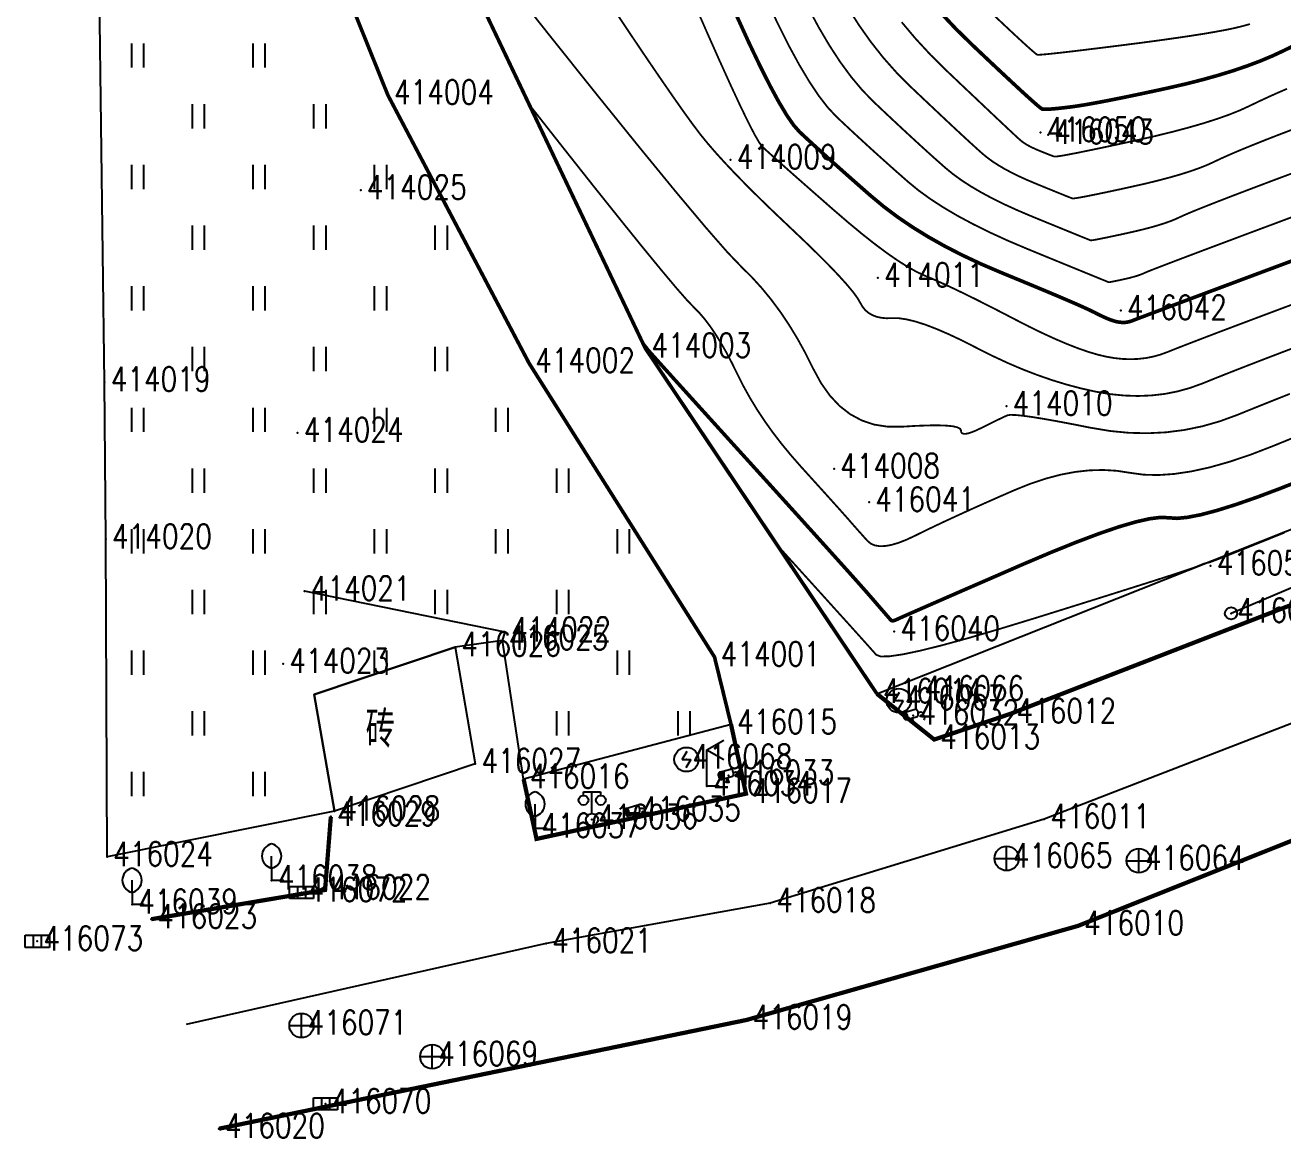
# Model space of a CAD drawing. Extents: x 871 to 1485, y 1110 to 1494.
# Drawn here: x 953.3 to 1005.1, y 1109.5 to 1155.3 of the extents above; entities that cross this region are included whole.
import ezdxf
from ezdxf.enums import TextEntityAlignment as Align

# ---------------------------------------------------------------- set-up
doc = ezdxf.new("R2010")
doc.units = 0
doc.header["$LTSCALE"] = 0.5
doc.header["$PDSIZE"] = 0.2
doc.linetypes.add('X3', pattern=[5, 4, -1])
doc.layers.get('0').update_dxf_attribs({"linetype": 'CONTINUOUS'})
doc.layers.add('ASSIST', color=7, linetype='CONTINUOUS', plot=False)
for name, color, linetype in [('COMPONENT', 4, 'CONTINUOUS'), ('DGX', 2, 'CONTINUOUS'), ('DLDW', 11, 'CONTINUOUS'), ('DLSS', 4, 'CONTINUOUS'), ('DMTZ', 3, 'CONTINUOUS'), ('GXYZ', 2, 'CONTINUOUS'), ('JMD', 6, 'CONTINUOUS'), ('ZBTZ', 3, 'CONTINUOUS'), ('ZDH', 1, 'CONTINUOUS')]:
    doc.layers.add(name, color=color, linetype=linetype)
doc.styles.add('HZ', font='rs.shx', dxfattribs={"width": 0.8, "bigfont": 'hztxt.shx'})
doc.linetypes.add('10421', pattern='A,2,[150,AAA.SHX,S=0.5,R=0,X=0,Y=0.5],1e-11', length=2)
doc.linetypes.add('10422', pattern='A,0.75,[150,AAA.SHX,S=0.5,R=0,X=0,Y=0.5],1.5,[177,AAA.SHX,S=1,R=0,X=0,Y=0.4],0.75', length=3)
doc.linetypes.add('1161', pattern='A,0,[149,AAA.SHX,S=0.15,R=0,X=0,Y=0],-1.6', length=1.6)

# ---------------------------------------------------------------- blocks, each defined once
blk = doc.blocks.new('gc097')
for p, q in [((-0.7, 2), (-0.7, 2.3)), ((-0.7, 2.3), (0.7, 2.3)), ((0, 0.5), (0, 2.3)), ((0.7, 2.3), (0.7, 2))]:
    blk.add_line(p, q)
for centre, radius in [((-0.7, 1.6), 0.4), ((0.73, 1.6), 0.4), ((0, 0), 0.5)]:
    blk.add_circle(centre, radius)
blk = doc.blocks.new('gc143')
for p, q in [((0, 1), (0, 2)), ((0, 1), (0, 0)), ((1, 0), (0, 0))]:
    blk.add_line(p, q)
for centre, start, end in [((0.225, 2), 102.68038, 257.31962), ((-0.225, 2), 282.68038, 77.31962)]:
    blk.add_arc(centre, 1.025, start, end)
blk = doc.blocks.new('gcbj0612')
for p, q in [((-0.75, 0.26), (0.16, 0.53)), ((-0.57, -0.34), (0.34, -0.07))]:
    blk.add_line(p, q)
at = {"flags": 128}
for points in [[(-0.73, 0.26), (-0.77, 0.25), (-0.79, 0.23), (-0.81, 0.19), (-0.83, 0.15), (-0.84, 0.1), (-0.84, 0.05), (-0.84, -0.01), (-0.83, -0.07), (-0.81, -0.12), (-0.79, -0.18), (-0.77, -0.23), (-0.74, -0.27), (-0.7, -0.3), (-0.67, -0.33), (-0.63, -0.34), (-0.6, -0.34), (-0.57, -0.34), (-0.54, -0.32), (-0.51, -0.29), (-0.49, -0.25), (-0.48, -0.2), (-0.47, -0.15), (-0.47, -0.1), (-0.48, -0.04), (-0.49, 0.02), (-0.51, 0.07), (-0.54, 0.13), (-0.56, 0.17), (-0.6, 0.21), (-0.63, 0.24), (-0.67, 0.26), (-0.7, 0.27)], [(-0.71, 0.18), (-0.72, 0.17), (-0.75, 0.12), (-0.75, 0.04), (-0.74, -0.06), (-0.7, -0.15), (-0.66, -0.22), (-0.62, -0.25), (-0.6, -0.26), (-0.59, -0.24), (-0.57, -0.2), (-0.56, -0.12), (-0.58, -0.02), (-0.61, 0.08), (-0.66, 0.14), (-0.7, 0.17)]]:
    blk.add_lwpolyline(points, close=True, dxfattribs=at)
blk.add_lwpolyline([(0.3, -0.08), (0.33, -0.07), (0.36, -0.05), (0.38, -0.02), (0.4, 0.02), (0.41, 0.07), (0.42, 0.12), (0.41, 0.18), (0.41, 0.23), (0.39, 0.29), (0.37, 0.35), (0.35, 0.4), (0.32, 0.44), (0.28, 0.48), (0.25, 0.51), (0.21, 0.52), (0.18, 0.53), (0.15, 0.52)], dxfattribs=at)
at = {"extrusion": (0, 0, -1), "flags": 128}
blk.add_lwpolyline([(-0.4, 0.25), (-0.51, 0.28), (-0.61, 0.29), (-0.69, 0.27), (-0.77, 0.2), (-0.81, 0.09), (-0.82, -0.01), (-0.8, -0.06), (-0.76, -0.08), (-0.7, -0.09), (-0.64, -0.09), (-0.59, -0.07), (-0.57, -0.04), (-0.59, -0.01), (-0.63, 0.02), (-0.69, 0.03), (-0.75, 0.03), (-0.79, 0.02), (-0.84, -0.01), (-0.89, -0.1), (-0.91, -0.19), (-0.9, -0.29), (-0.87, -0.38)], dxfattribs=at)
blk.add_lwpolyline([(-0.09, -0.2), (-0.22, -0.54), (0.05, -0.54)], close=True)
blk = doc.blocks.new('gc052')
for p, q in [((0, 3), (1.39, 3.8)), ((0, 3), (1.39, 2.2)), ((0, 0), (0, 3)), ((1, 0), (0, 0))]:
    blk.add_line(p, q)
blk = doc.blocks.new('gc041')
for p, q in [((-1, 0.5), (1, 0.5)), ((-1, -0.5), (-1, 0.5)), ((-0.33, 0.5), (-0.33, -0.5)), ((0.33, 0.5), (0.33, -0.5)), ((1, 0.5), (1, -0.5)), ((1, -0.5), (-1, -0.5))]:
    blk.add_line(p, q)
blk = doc.blocks.new('gc043')
for p, q in [((-1, 0), (1, 0)), ((0, -1), (0, 1))]:
    blk.add_line(p, q)
blk.add_circle((0, 0), 1)
blk = doc.blocks.new('gc050')
for p, q in [((-0.35, 0), (0.05, 0.69)), ((-0.35, 0), (0.35, 0)), ((0.35, 0), (-0.06, -0.69))]:
    blk.add_line(p, q)
blk.add_circle((0, 0), 1)
blk = doc.blocks.new('gc170')
at = {"linetype": 'Continuous'}
blk.add_circle((0, 0), 0.5, dxfattribs=at)
blk = doc.blocks.new('gc323')
at = {"flags": 128}
for points in [[(-0.5, 0), (-0.5, 2)], [(0.5, 0), (0.5, 2)]]:
    blk.add_lwpolyline(points, dxfattribs=at)

msp = doc.modelspace()

# ---------------------------------------------------------------- linework, layer by layer
at = {"linetype": 'Continuous'}
for p, q in [((1012.444, 1129.25, 6.855), (995.316, 1122.627, 6.712)), ((995.316, 1122.627, 6.712), (984.029, 1119.173, 6.579)), ((984.029, 1119.173, 6.579), (974.798, 1117.509, 6.441)), ((974.798, 1117.509, 6.441), (959.982, 1114.172))]:
    msp.add_line(p, q, dxfattribs=at)
at = {"linetype": 'Continuous', "elevation": 10.434, "flags": 128}
msp.add_lwpolyline([(974.599, 1444.021), (976.622, 1297.17), (976.667, 1293.433), (977.082, 1260.359), (977.14, 1247.885), (987.302, 1248.093), (987.563, 1239.875), (979.366, 1239.67), (963.969, 1239.285), (964.736, 1230.673), (962.422, 1230.467), (963.264, 1211.145), (964.031, 1187.555), (968.129, 1164.597), (978.887, 1142.015), (988.427, 1127.787), (1013.14, 1137.603), (1027.097, 1144.743), (1039.656, 1152.3), (1045.268, 1155.482), (1064.515, 1166.983), (1082.553, 1177.399), (1093.084, 1183.61)], dxfattribs=at)
at = {"layer": 'ASSIST', "linetype": 'Continuous', "flags": 128}
msp.add_lwpolyline([(1184.308, 1204.68), (1168.44, 1203.757), (1156.182, 1202.202), (1134.584, 1197.536), (1116.772, 1191.72), (1099.193, 1184.421), (1083.281, 1176.008), (1040.024, 1150.262), (1027.522, 1142.806), (1010.628, 1134.32), (1003.011, 1131.101)], dxfattribs=at)
at = {"layer": 'DGX', "linetype": 'Continuous', "const_width": 0.075, "flags": 128}
for points in [[(1005.434, 1140.139), (1004.715, 1139.854), (1003.996, 1139.566), (1003.276, 1139.274), (1002.552, 1139.009), (1001.82, 1138.801), (1001.079, 1138.649), (1000.329, 1138.554), (999.57, 1138.516), (998.803, 1138.534), (998.027, 1138.609), (997.242, 1138.74), (996.498, 1138.887), (995.844, 1139.011), (995.279, 1139.111), (994.804, 1139.187), (994.419, 1139.239), (994.123, 1139.268), (993.917, 1139.273), (993.801, 1139.254), (993.721, 1139.218), (993.625, 1139.174), (993.512, 1139.12), (993.382, 1139.058), (993.236, 1138.987), (993.073, 1138.907), (992.893, 1138.818), (992.697, 1138.72), (992.505, 1138.629), (992.339, 1138.561), (992.199, 1138.515), (992.085, 1138.493), (991.997, 1138.493), (991.935, 1138.517), (991.898, 1138.563), (991.888, 1138.631), (991.852, 1138.704), (991.739, 1138.761), (991.551, 1138.804), (991.285, 1138.83), (990.943, 1138.842), (990.525, 1138.838), (990.03, 1138.82), (989.459, 1138.785), (988.869, 1138.786), (988.316, 1138.872), (987.802, 1139.044), (987.326, 1139.3), (986.887, 1139.642), (986.487, 1140.069), (986.125, 1140.581), (985.801, 1141.178), (985.489, 1141.803), (985.16, 1142.399), (984.816, 1142.965), (984.456, 1143.502), (984.08, 1144.01), (983.688, 1144.488), (983.281, 1144.937), (982.858, 1145.356), (982.27, 1145.968), (981.371, 1146.997), (980.159, 1148.441), (978.635, 1150.301), (976.798, 1152.576), (974.65, 1155.267), (972.188, 1158.375)], [(1005.627, 1138.351), (1004.719, 1137.982), (1003.809, 1137.631), (1002.949, 1137.342), (1002.139, 1137.113), (1001.38, 1136.946), (1000.671, 1136.84), (1000.013, 1136.794), (999.406, 1136.81), (998.849, 1136.887), (998.309, 1136.97), (997.754, 1137.004), (997.183, 1136.989), (996.597, 1136.924), (995.995, 1136.811), (995.378, 1136.648), (994.745, 1136.437), (994.097, 1136.176), (993.458, 1135.897), (992.856, 1135.631), (992.289, 1135.377), (991.758, 1135.135), (991.263, 1134.907), (990.804, 1134.69), (990.381, 1134.487), (989.994, 1134.296), (989.64, 1134.131), (989.318, 1134.005), (989.026, 1133.919), (988.767, 1133.873), (988.538, 1133.866), (988.341, 1133.898), (988.175, 1133.97), (988.041, 1134.082), (987.925, 1134.21), (987.816, 1134.333), (987.712, 1134.448), (987.614, 1134.558), (987.523, 1134.662), (987.437, 1134.759), (987.358, 1134.85), (987.285, 1134.934), (987.192, 1135.04), (987.055, 1135.194), (986.874, 1135.397), (986.649, 1135.647), (986.38, 1135.946), (986.066, 1136.293), (985.708, 1136.688), (985.306, 1137.132), (984.894, 1137.601), (984.506, 1138.072), (984.142, 1138.545), (983.802, 1139.02), (983.486, 1139.498), (983.195, 1139.978), (982.928, 1140.459), (982.684, 1140.943), (982.454, 1141.411), (982.226, 1141.843), (981.999, 1142.241), (981.774, 1142.603), (981.55, 1142.93), (981.328, 1143.222), (981.108, 1143.479), (980.89, 1143.7), (980.594, 1144.009), (980.14, 1144.528), (979.529, 1145.257), (978.76, 1146.195), (977.833, 1147.343), (976.749, 1148.7), (975.508, 1150.268), (974.109, 1152.045)], [(1005.207, 1134.423), (1004.26, 1134.041), (1003.483, 1133.729), (1002.874, 1133.487), (1002.434, 1133.315), (1002.164, 1133.214), (1002.062, 1133.182), (1002.039, 1133.183), (1002.007, 1133.178), (1001.964, 1133.167), (1001.912, 1133.15), (1001.85, 1133.128), (1001.777, 1133.1), (1001.695, 1133.066), (1001.603, 1133.027), (1001.414, 1132.957), (1001.043, 1132.832), (1000.49, 1132.651), (999.754, 1132.415), (998.835, 1132.124), (997.734, 1131.777), (996.451, 1131.375), (994.985, 1130.918), (993.519, 1130.47), (992.237, 1130.095), (991.139, 1129.794), (990.224, 1129.566), (989.492, 1129.412), (988.944, 1129.332), (988.58, 1129.325), (988.399, 1129.392), (988.257, 1129.553), (988.011, 1129.829), (987.659, 1130.22), (987.203, 1130.726), (986.641, 1131.347), (985.975, 1132.084), (985.204, 1132.935), (984.327, 1133.901)]]:
    msp.add_lwpolyline(points, dxfattribs=at)
for points, elevation in [([(1005.867, 1142.136), (1005.054, 1141.827), (1004.297, 1141.537), (1003.596, 1141.266), (1002.952, 1141.014), (1002.364, 1140.781), (1001.833, 1140.566), (1001.324, 1140.382), (1000.803, 1140.238), (1000.271, 1140.134), (999.728, 1140.072), (999.173, 1140.05), (998.606, 1140.069), (998.028, 1140.128), (997.438, 1140.228), (996.841, 1140.361), (996.24, 1140.52), (995.635, 1140.705), (995.028, 1140.916), (994.416, 1141.152), (993.801, 1141.415), (993.182, 1141.703), (992.56, 1142.016), (991.96, 1142.322), (991.406, 1142.584), (990.899, 1142.803), (990.439, 1142.98), (990.026, 1143.113), (989.66, 1143.203), (989.341, 1143.251), (989.069, 1143.255), (988.83, 1143.25), (988.612, 1143.269), (988.415, 1143.312), (988.238, 1143.38), (988.083, 1143.471), (987.947, 1143.586), (987.833, 1143.726), (987.739, 1143.889), (987.62, 1144.092), (987.431, 1144.348), (987.172, 1144.657), (986.843, 1145.021), (986.444, 1145.438), (985.974, 1145.909), (985.435, 1146.433), (984.825, 1147.012), (984.204, 1147.6), (983.63, 1148.156), (983.102, 1148.679), (982.622, 1149.169), (982.189, 1149.627), (981.802, 1150.051), (981.463, 1150.443), (981.17, 1150.802), (980.86, 1151.211), (980.467, 1151.754), (979.991, 1152.431), (979.432, 1153.241), (978.79, 1154.185), (978.065, 1155.262), (977.257, 1156.473)], 9), ([(1006.303, 1144.105), (1005.168, 1143.68), (1004.146, 1143.297), (1003.238, 1142.955), (1002.442, 1142.654), (1001.759, 1142.393), (1001.19, 1142.174), (1000.733, 1141.996), (1000.39, 1141.859), (1000.1, 1141.753), (999.803, 1141.671), (999.5, 1141.612), (999.19, 1141.577), (998.873, 1141.564), (998.55, 1141.575), (998.221, 1141.609), (997.884, 1141.666), (997.528, 1141.75), (997.138, 1141.865), (996.715, 1142.012), (996.258, 1142.19), (995.768, 1142.399), (995.244, 1142.639), (994.687, 1142.91), (994.096, 1143.213), (993.507, 1143.519), (992.954, 1143.802), (992.438, 1144.061), (991.958, 1144.296), (991.515, 1144.508), (991.109, 1144.696), (990.739, 1144.861), (990.406, 1145.002), (990.071, 1145.157), (989.698, 1145.365), (989.285, 1145.626), (988.832, 1145.94), (988.341, 1146.306), (987.81, 1146.726), (987.24, 1147.198), (986.631, 1147.723), (986.035, 1148.245), (985.505, 1148.711), (985.041, 1149.12), (984.643, 1149.472), (984.311, 1149.767), (984.045, 1150.006), (983.844, 1150.187), (983.71, 1150.312), (983.576, 1150.491), (983.378, 1150.835), (983.115, 1151.345), (982.788, 1152.021), (982.396, 1152.863), (981.94, 1153.87), (981.419, 1155.042), (980.833, 1156.381)], 9.5), ([(1006.224, 1147.678), (1004.978, 1147.212), (1003.739, 1146.75), (1002.657, 1146.344), (1001.731, 1145.996), (1000.961, 1145.705), (1000.348, 1145.472), (999.891, 1145.296), (999.591, 1145.178), (999.447, 1145.116), (999.376, 1145.084), (999.294, 1145.051), (999.203, 1145.019), (999.101, 1144.986), (998.989, 1144.954), (998.866, 1144.921), (998.733, 1144.889), (998.59, 1144.857), (998.451, 1144.826), (998.329, 1144.8), (998.226, 1144.779), (998.139, 1144.761), (998.071, 1144.748), (998.021, 1144.739), (997.988, 1144.735), (997.973, 1144.735), (997.915, 1144.758), (997.755, 1144.823), (997.492, 1144.93), (997.126, 1145.08), (996.657, 1145.272), (996.085, 1145.506), (995.41, 1145.782), (994.633, 1146.101), (993.831, 1146.441), (993.082, 1146.783), (992.387, 1147.127), (991.744, 1147.472), (991.156, 1147.819), (990.62, 1148.167), (990.138, 1148.517), (989.709, 1148.869), (989.311, 1149.219), (988.921, 1149.566), (988.539, 1149.908), (988.165, 1150.246), (987.8, 1150.58), (987.442, 1150.91), (987.093, 1151.236), (986.751, 1151.558), (986.404, 1151.929), (986.036, 1152.405), (985.648, 1152.984), (985.239, 1153.667), (984.81, 1154.454), (984.361, 1155.345), (983.891, 1156.34)], 10.5), ([(1005.687, 1149.278), (1004.705, 1148.911), (1003.832, 1148.581), (1003.068, 1148.29), (1002.414, 1148.037), (1001.868, 1147.822), (1001.432, 1147.646), (1001.105, 1147.508), (1000.887, 1147.408), (1000.71, 1147.327), (1000.508, 1147.246), (1000.281, 1147.166), (1000.028, 1147.085), (999.749, 1147.004), (999.445, 1146.924), (999.115, 1146.843), (998.76, 1146.763), (998.414, 1146.687), (998.112, 1146.623), (997.854, 1146.569), (997.64, 1146.526), (997.47, 1146.493), (997.345, 1146.471), (997.263, 1146.46), (997.226, 1146.46), (997.175, 1146.479), (997.051, 1146.529), (996.854, 1146.608), (996.585, 1146.718), (996.244, 1146.857), (995.83, 1147.026), (995.343, 1147.225), (994.784, 1147.454), (994.208, 1147.699), (993.671, 1147.944), (993.171, 1148.191), (992.71, 1148.439), (992.287, 1148.688), (991.903, 1148.938), (991.556, 1149.19), (991.248, 1149.442), (990.949, 1149.707), (990.629, 1149.993), (990.288, 1150.302), (989.927, 1150.633), (989.544, 1150.987), (989.141, 1151.362), (988.717, 1151.76), (988.272, 1152.181), (987.818, 1152.649), (987.365, 1153.19), (986.914, 1153.804), (986.465, 1154.491), (986.018, 1155.25), (985.572, 1156.083)], 11), ([(987.225, 1156.046), (987.691, 1155.314), (988.181, 1154.623), (988.694, 1153.974), (989.232, 1153.368), (989.793, 1152.804), (990.341, 1152.285), (990.84, 1151.815), (991.289, 1151.393), (991.688, 1151.02), (992.037, 1150.696), (992.337, 1150.421), (992.587, 1150.194), (992.787, 1150.016), (992.975, 1149.862), (993.185, 1149.709), (993.419, 1149.557), (993.675, 1149.406), (993.956, 1149.255), (994.259, 1149.105), (994.586, 1148.956), (994.936, 1148.808), (995.276, 1148.668), (995.575, 1148.547), (995.831, 1148.442), (996.045, 1148.356), (996.217, 1148.286), (996.347, 1148.235), (996.434, 1148.201), (996.48, 1148.185), (996.539, 1148.185), (996.669, 1148.203), (996.87, 1148.238), (997.141, 1148.29), (997.482, 1148.359), (997.894, 1148.445), (998.377, 1148.548), (998.929, 1148.669), (999.497, 1148.797), (1000.024, 1148.926), (1000.51, 1149.055), (1000.955, 1149.183), (1001.359, 1149.312), (1001.722, 1149.441), (1002.045, 1149.57), (1002.326, 1149.699), (1002.619, 1149.838), (1002.973, 1149.995), (1003.388, 1150.172), (1003.866, 1150.368), (1004.406, 1150.584), (1005.007, 1150.818), (1005.671, 1151.071)], 11.5), ([(1003.79, 1155.364), (1003.453, 1155.271), (1003.123, 1155.192), (1002.765, 1155.119), (1002.343, 1155.041), (1001.857, 1154.959), (1001.308, 1154.873), (1000.696, 1154.783), (1000.02, 1154.688), (999.281, 1154.589), (998.479, 1154.487), (997.695, 1154.389), (997.012, 1154.305), (996.43, 1154.235), (995.948, 1154.18), (995.568, 1154.139), (995.289, 1154.112), (995.11, 1154.099), (995.032, 1154.101), (994.973, 1154.14), (994.851, 1154.242), (994.665, 1154.406), (994.416, 1154.632), (994.103, 1154.921), (993.727, 1155.272), (993.288, 1155.685)], 13), ([(1005.319, 1152.7), (1004.909, 1152.523), (1004.513, 1152.345), (1004.133, 1152.168), (1003.766, 1151.991), (1003.38, 1151.813), (1002.937, 1151.636), (1002.437, 1151.459), (1001.882, 1151.282), (1001.271, 1151.105), (1000.603, 1150.928), (999.879, 1150.751), (999.099, 1150.574), (998.339, 1150.409), (997.677, 1150.268), (997.111, 1150.15), (996.641, 1150.055), (996.269, 1149.983), (995.994, 1149.935), (995.815, 1149.911), (995.733, 1149.909), (995.694, 1149.923), (995.642, 1149.941), (995.579, 1149.965), (995.505, 1149.993), (995.418, 1150.028), (995.319, 1150.067), (995.209, 1150.111), (995.087, 1150.161), (994.963, 1150.214), (994.848, 1150.267), (994.74, 1150.32), (994.641, 1150.373), (994.55, 1150.427), (994.467, 1150.48), (994.393, 1150.535), (994.327, 1150.589), (994.225, 1150.681), (994.045, 1150.848), (993.786, 1151.09), (993.449, 1151.407), (993.033, 1151.799), (992.539, 1152.267), (991.965, 1152.809), (991.314, 1153.427), (990.645, 1154.087), (990.023, 1154.759), (989.447, 1155.442)], 12)]:
    msp.add_lwpolyline(points, dxfattribs=dict(at, elevation=elevation))
at = {"layer": 'DGX', "color": 3, "linetype": 'Continuous', "const_width": 0.15, "flags": 128}
for points, elevation in [([(1006.296, 1145.904), (1004.943, 1145.398), (1003.599, 1144.897), (1002.425, 1144.458), (1001.421, 1144.083), (1000.587, 1143.77), (999.922, 1143.521), (999.427, 1143.334), (999.102, 1143.211), (998.946, 1143.151), (998.875, 1143.125), (998.802, 1143.105), (998.728, 1143.09), (998.651, 1143.081), (998.574, 1143.078), (998.494, 1143.081), (998.413, 1143.089), (998.331, 1143.103), (998.243, 1143.124), (998.147, 1143.152), (998.043, 1143.188), (997.931, 1143.232), (997.81, 1143.284), (997.681, 1143.343), (997.544, 1143.409), (997.399, 1143.484), (997.208, 1143.578), (996.932, 1143.705), (996.573, 1143.864), (996.13, 1144.055), (995.603, 1144.278), (994.991, 1144.534), (994.296, 1144.822), (993.517, 1145.143), (992.715, 1145.486), (991.951, 1145.844), (991.225, 1146.217), (990.538, 1146.604), (989.889, 1147.005), (989.277, 1147.421), (988.705, 1147.851), (988.17, 1148.296), (987.673, 1148.732), (987.213, 1149.138), (986.79, 1149.514), (986.404, 1149.859), (986.055, 1150.174), (985.743, 1150.458), (985.468, 1150.712), (985.231, 1150.935), (984.99, 1151.21), (984.707, 1151.62), (984.381, 1152.165), (984.014, 1152.844), (983.603, 1153.659), (983.15, 1154.608), (982.655, 1155.691)], 10), ([(1005.647, 1154.498), (1005.206, 1154.282), (1004.732, 1154.06), (1004.223, 1153.847), (1003.677, 1153.641), (1003.097, 1153.443), (1002.481, 1153.254), (1001.829, 1153.072), (1001.142, 1152.898), (1000.419, 1152.732), (999.709, 1152.578), (999.058, 1152.44), (998.468, 1152.319), (997.938, 1152.213), (997.467, 1152.124), (997.057, 1152.051), (996.706, 1151.994), (996.416, 1151.953), (996.169, 1151.923), (995.951, 1151.899), (995.761, 1151.879), (995.599, 1151.866), (995.465, 1151.857), (995.36, 1151.855), (995.283, 1151.857), (995.233, 1151.865), (995.158, 1151.916), (995, 1152.047), (994.762, 1152.258), (994.441, 1152.549), (994.04, 1152.92), (993.556, 1153.371), (992.992, 1153.902), (992.346, 1154.513), (991.685, 1155.161), (991.077, 1155.805)], 12.5)]:
    msp.add_lwpolyline(points, dxfattribs=dict(at, elevation=elevation))
msp.add_lwpolyline([(1006.163, 1136.69), (1005.065, 1136.253), (1004.078, 1135.882), (1003.2, 1135.577), (1002.431, 1135.337), (1001.773, 1135.163), (1001.224, 1135.055), (1000.785, 1135.012), (1000.455, 1135.035), (1000.12, 1135.053), (999.664, 1134.997), (999.088, 1134.866), (998.39, 1134.662), (997.572, 1134.382), (996.633, 1134.029), (995.573, 1133.601), (994.392, 1133.099), (993.226, 1132.591), (992.208, 1132.149), (991.341, 1131.771), (990.623, 1131.457), (990.054, 1131.208), (989.634, 1131.024), (989.364, 1130.904), (989.244, 1130.848), (989.2, 1130.828), (989.159, 1130.812), (989.123, 1130.802), (989.091, 1130.796), (989.063, 1130.795), (989.038, 1130.799), (989.017, 1130.808), (989.001, 1130.822), (988.976, 1130.85), (988.931, 1130.902), (988.865, 1130.978), (988.779, 1131.077), (988.673, 1131.2), (988.546, 1131.346), (988.399, 1131.516), (988.232, 1131.71), (987.999, 1131.977), (987.655, 1132.365), (987.199, 1132.875), (986.631, 1133.506), (985.952, 1134.259), (985.162, 1135.134), (984.26, 1136.13), (983.247, 1137.248), (982.244, 1138.353), (981.375, 1139.312), (980.639, 1140.125), (980.035, 1140.792), (979.565, 1141.312), (979.229, 1141.686), (979.025, 1141.914), (978.954, 1141.996), (978.95, 1142.004), (978.946, 1142.012), (978.942, 1142.019), (978.938, 1142.025), (978.934, 1142.031), (978.93, 1142.036), (978.926, 1142.041), (978.922, 1142.045), (978.917, 1142.05), (978.909, 1142.059), (978.898, 1142.072), (978.885, 1142.089), (978.868, 1142.109), (978.849, 1142.133), (978.827, 1142.161), (978.803, 1142.192)], dxfattribs=at)
at = {"layer": 'DLSS', "linetype": 'X3', "const_width": 0.15, "flags": 128}
for points, elevation in [([(982.42, 1126.52), (981.738, 1129.303), (974.102, 1141.398), (968.285, 1152.439), (964.061, 1162.931), (959.9, 1182.702), (958.748, 1216.93), (958.298, 1230.287)], 6.597), ([(988.427, 1127.787), (978.887, 1142.015), (968.129, 1164.597), (964.031, 1187.555), (963.264, 1211.145), (962.422, 1230.467)], 6.63)]:
    msp.add_lwpolyline(points, dxfattribs=dict(at, elevation=elevation))
at = {"layer": 'DLSS', "linetype": 'Continuous', "const_width": 0.175, "flags": 128}
for points, elevation in [([(988.427, 1127.787), (990.788, 1125.904), (993.922, 1126.963), (1010.814, 1133.51), (1020.926, 1138.3), (1028.106, 1142.098), (1034.318, 1145.718), (1048.748, 1154.336), (1068.018, 1165.828), (1083.626, 1175.112), (1098.724, 1183.13), (1116.228, 1190.601), (1137.489, 1197.31), (1156.314, 1201.233), (1168.71, 1202.862), (1179.428, 1203.615), (1186.519, 1203.964)], 6.63), ([(982.42, 1126.52), (983.034, 1123.675), (974.407, 1121.813), (973.876, 1124.275)], 6.597)]:
    msp.add_lwpolyline(points, dxfattribs=dict(at, elevation=elevation))
for points in [[(1460.277, 1198.106), (1405.34, 1197.459), (1185.349, 1194.858), (1181.212, 1194.703), (1178.117, 1194.633), (1169.906, 1193.953), (1160.637, 1192.83), (1153.465, 1191.634), (1141.842, 1189.126), (1126.802, 1184.815), (1111.381, 1179.02), (1097.346, 1172.431), (1084.597, 1165.251), (1072.904, 1158.293), (1053.386, 1146.695), (1039.51, 1138.393), (1032.835, 1134.456), (1024.771, 1130.123), (1023.394, 1129.439), (1014.663, 1125.383), (996.71, 1118.233), (983.054, 1114.358), (961.326, 1109.88)], [(958.54, 1118.507), (965.699, 1119.712), (965.936, 1122.725)]]:
    msp.add_lwpolyline(points, dxfattribs=at)
at = {"layer": 'DMTZ', "linetype": '10421', "flags": 128}
msp.add_lwpolyline([(973.004, 1129.978), (973.114, 1130.321), (964.858, 1132.009)], dxfattribs=at)
at = {"layer": 'DMTZ', "linetype": '10422', "flags": 128}
msp.add_lwpolyline([(973.876, 1124.275), (973.004, 1129.978), (971.056, 1129.709)], dxfattribs=at)
at = {"layer": 'JMD', "linetype": 'Continuous', "flags": 128}
msp.add_lwpolyline([(971.056, 1129.709), (971.887, 1124.906), (966.087, 1122.95), (965.256, 1127.753)], close=True, dxfattribs=at)
at = {"layer": 'ZBTZ', "linetype": '1161', "elevation": 8.192, "flags": 128}
msp.add_lwpolyline([(956.672, 1134.149), (956.62, 1140.622), (956.062, 1183.016), (955.488, 1230.165), (958.298, 1230.287), (958.748, 1216.93), (959.9, 1182.702), (964.061, 1162.931), (968.285, 1152.439), (974.102, 1141.398), (981.738, 1129.303), (982.42, 1126.52), (973.876, 1124.275), (973.004, 1129.978), (971.056, 1129.709), (965.256, 1127.753), (966.087, 1122.95), (956.718, 1121.069)], close=True, dxfattribs=at)
at = {"layer": 'ZDH', "linetype": 'Continuous'}
for p in [(968.285, 1152.439, 8.147), (995.17, 1150.903, 12.274), (995.479, 1150.803, 12.273), (982.402, 1149.776, 9.07), (967.168, 1148.524, 8.651), (988.471, 1144.914, 9.189), (998.476, 1143.572, 10.163), (978.887, 1142.015, 7.491), (974.102, 1141.398, 7.575), (956.62, 1140.622, 8.831), (993.765, 1139.629, 8.561), (964.57, 1138.534, 8.965), (986.661, 1137.056, 8.329), (988.105, 1135.673, 8.378), (956.672, 1134.149, 8.192), (1002.171, 1133.056, 6.966), (964.858, 1132.009, 8.336), (1003.011, 1131.101, 6.807), (973.114, 1130.321, 7.755), (989.137, 1130.359, 7.429), (971.056, 1129.709, 6.531), (973.004, 1129.978, 8.712), (981.738, 1129.303, 6.755), (963.977, 1129.023, 7.082), (988.427, 1127.787, 6.63), (990.131, 1127.899, 6.676), (989.327, 1127.507, 6.629), (989.926, 1126.895, 6.68), (993.922, 1126.963, 6.575), (982.42, 1126.52, 6.614), (990.788, 1125.904, 6.517), (980.581, 1125.083, 6.634), (971.887, 1124.906, 6.502), (973.876, 1124.275, 6.597), (982.314, 1124.425, 6.664), (981.426, 1123.982, 6.621), (983.034, 1123.675, 6.505), (965.937, 1122.732, 6.481), (966.087, 1122.95, 6.458), (976.692, 1122.607, 6.53), (978.459, 1122.934, 6.609), (995.316, 1122.627, 6.712), (974.348, 1122.245, 6.585), (956.718, 1121.069, 6.382), (993.769, 1121.009, 6.703), (999.212, 1120.915, 6.725), (963.499, 1120.106, 6.42), (964.729, 1119.606, 6.303), (965.699, 1119.712, 6.313), (957.748, 1119.113, 6.38), (984.029, 1119.173, 6.579), (958.54, 1118.507, 6.244), (996.71, 1118.233, 6.697), (953.847, 1117.599, 6.221), (974.798, 1117.509, 6.441), (983.054, 1114.358, 6.561), (964.728, 1114.131, 6.392), (970.113, 1112.848, 6.439), (965.716, 1110.902, 6.416), (961.326, 1109.88, 6.381)]:
    msp.add_point(p, dxfattribs=at)

# ---------------------------------------------------------------- block references
at = {"layer": 'COMPONENT', "linetype": 'Continuous', "xscale": 0.5, "yscale": 0.5}
for p in [(989.926, 1126.895, 6.68), (982.314, 1124.425, 6.664), (978.459, 1122.934, 6.609)]:
    msp.add_blockref('gcbj0612', p, dxfattribs=at)
at = {"layer": 'DLDW', "linetype": 'Continuous', "xscale": 0.5, "yscale": 0.5}
msp.add_blockref('gc097', (976.692, 1122.607, 6.53), dxfattribs=at)
at = {"layer": 'DLSS', "linetype": 'Continuous', "xscale": 0.5, "yscale": 0.5}
msp.add_blockref('gc052', (981.426, 1123.982, 6.621), dxfattribs=at)
at = {"layer": 'GXYZ', "linetype": 'Continuous', "xscale": 0.5, "yscale": 0.5}
for name, p in [('gc050', (989.327, 1127.507, 6.629)), ('gc050', (980.581, 1125.083, 6.634)), ('gc043', (993.769, 1121.009, 6.703)), ('gc043', (999.212, 1120.915, 6.725)), ('gc041', (964.729, 1119.606, 6.303)), ('gc041', (953.847, 1117.599, 6.221)), ('gc043', (964.728, 1114.131, 6.392)), ('gc043', (970.113, 1112.848, 6.439)), ('gc041', (965.716, 1110.902, 6.416))]:
    msp.add_blockref(name, p, dxfattribs=at)
at = {"layer": 'ZBTZ', "linetype": 'Continuous', "xscale": 0.5, "yscale": 0.5}
for name, p in [('gc323', (957.988, 1153.569)), ('gc323', (962.988, 1153.569)), ('gc323', (960.488, 1151.069)), ('gc323', (965.488, 1151.069)), ('gc323', (957.988, 1148.569)), ('gc323', (962.988, 1148.569)), ('gc323', (967.988, 1148.569)), ('gc323', (960.488, 1146.069)), ('gc323', (965.488, 1146.069)), ('gc323', (970.488, 1146.069)), ('gc323', (957.988, 1143.569)), ('gc323', (962.988, 1143.569)), ('gc323', (967.988, 1143.569)), ('gc323', (960.488, 1141.069)), ('gc323', (965.488, 1141.069)), ('gc323', (970.488, 1141.069)), ('gc323', (957.988, 1138.569)), ('gc323', (962.988, 1138.569)), ('gc323', (967.988, 1138.569)), ('gc323', (972.988, 1138.569)), ('gc323', (960.488, 1136.069)), ('gc323', (965.488, 1136.069)), ('gc323', (970.488, 1136.069)), ('gc323', (975.488, 1136.069)), ('gc323', (957.988, 1133.569)), ('gc323', (962.988, 1133.569)), ('gc323', (967.988, 1133.569)), ('gc323', (972.988, 1133.569)), ('gc323', (977.988, 1133.569)), ('gc323', (960.488, 1131.069)), ('gc323', (965.488, 1131.069)), ('gc323', (970.488, 1131.069)), ('gc323', (975.488, 1131.069)), ('gc323', (957.988, 1128.569)), ('gc323', (962.988, 1128.569)), ('gc323', (967.988, 1128.569)), ('gc323', (977.988, 1128.569)), ('gc323', (960.488, 1126.069)), ('gc323', (975.488, 1126.069)), ('gc323', (980.488, 1126.069)), ('gc323', (957.988, 1123.569)), ('gc323', (962.988, 1123.569)), ('gc143', (974.348, 1122.245, 6.585)), ('gc143', (963.499, 1120.106, 6.42)), ('gc143', (957.748, 1119.113, 6.38))]:
    msp.add_blockref(name, p, dxfattribs=at)
at = {"layer": 'ZBTZ', "linetype": 'Continuous', "xscale": 0.5, "yscale": 0.5, "rotation": 202.9087035507093}
msp.add_blockref('gc170', (1003.011, 1131.101), dxfattribs=at)

# ---------------------------------------------------------------- texts
at = {"layer": 'JMD', "linetype": 'Continuous', "style": 'HZ', "width": 0.8}
msp.add_text('砖', height=1.5, dxfattribs=at).set_placement((968.572, 1126.33), align=Align.MIDDLE_RIGHT)
at = {"layer": 'ZDH', "linetype": 'Continuous', "style": 'HZ', "width": 0.8}
for s, p in [('414004', (968.535, 1152.064, 8.147)), ('416050', (995.42, 1150.528, 12.274)), ('416043', (995.729, 1150.428, 12.273)), ('414009', (982.652, 1149.401, 9.07)), ('414025', (967.418, 1148.149, 8.651)), ('414011', (988.721, 1144.539, 9.189)), ('416042', (998.726, 1143.197, 10.163)), ('414003', (979.137, 1141.64, 7.491)), ('414002', (974.352, 1141.023, 7.575)), ('414019', (956.87, 1140.247, 8.831)), ('414010', (994.015, 1139.254, 8.561)), ('414024', (964.82, 1138.159, 8.965)), ('414008', (986.911, 1136.681, 8.329)), ('416041', (988.355, 1135.298, 8.378)), ('414020', (956.922, 1133.774, 8.192)), ('416051', (1002.421, 1132.681, 6.966)), ('414021', (965.108, 1131.634, 8.336)), ('416031', (1003.261, 1130.726, 6.807)), ('414022', (973.364, 1129.946, 7.755)), ('416040', (989.387, 1129.984, 7.429)), ('416026', (971.306, 1129.334, 6.531)), ('416025', (973.254, 1129.603, 8.712)), ('414001', (981.988, 1128.928, 6.755)), ('414023', (964.227, 1128.648, 7.082)), ('416014', (988.677, 1127.412, 6.63)), ('416066', (990.381, 1127.524, 6.676)), ('416067', (989.577, 1127.132, 6.629)), ('416015', (982.67, 1126.145, 6.614)), ('416032', (990.176, 1126.52, 6.68)), ('416012', (994.172, 1126.588, 6.575)), ('416013', (991.038, 1125.529, 6.517)), ('416068', (980.831, 1124.708, 6.634)), ('416027', (972.137, 1124.531, 6.502)), ('416033', (982.564, 1124.05, 6.664)), ('416016', (974.126, 1123.9, 6.597)), ('416034', (981.676, 1123.607, 6.621)), ('416017', (983.284, 1123.3, 6.505)), ('416028', (966.337, 1122.575, 6.458)), ('416035', (978.709, 1122.559, 6.609)), ('416029', (966.187, 1122.357, 6.481)), ('416036', (976.942, 1122.232, 6.53)), ('416011', (995.566, 1122.252, 6.712)), ('416037', (974.598, 1121.87, 6.585)), ('416024', (956.968, 1120.694, 6.382)), ('416065', (994.019, 1120.634, 6.703)), ('416064', (999.462, 1120.54, 6.725)), ('416038', (963.749, 1119.731, 6.42)), ('416072', (964.979, 1119.231, 6.303)), ('416022', (965.949, 1119.337, 6.313)), ('416039', (957.998, 1118.738, 6.38)), ('416018', (984.279, 1118.798, 6.579)), ('416023', (958.79, 1118.132, 6.244)), ('416010', (996.96, 1117.858, 6.697)), ('416073', (954.097, 1117.224, 6.221)), ('416021', (975.048, 1117.134, 6.441)), ('416071', (964.978, 1113.756, 6.392)), ('416019', (983.304, 1113.983, 6.561)), ('416069', (970.363, 1112.473, 6.439)), ('416070', (965.966, 1110.527, 6.416)), ('416020', (961.576, 1109.505, 6.381))]:
    msp.add_text(s, height=1, dxfattribs=at).set_placement(p)

doc.saveas('drawing.dxf')
